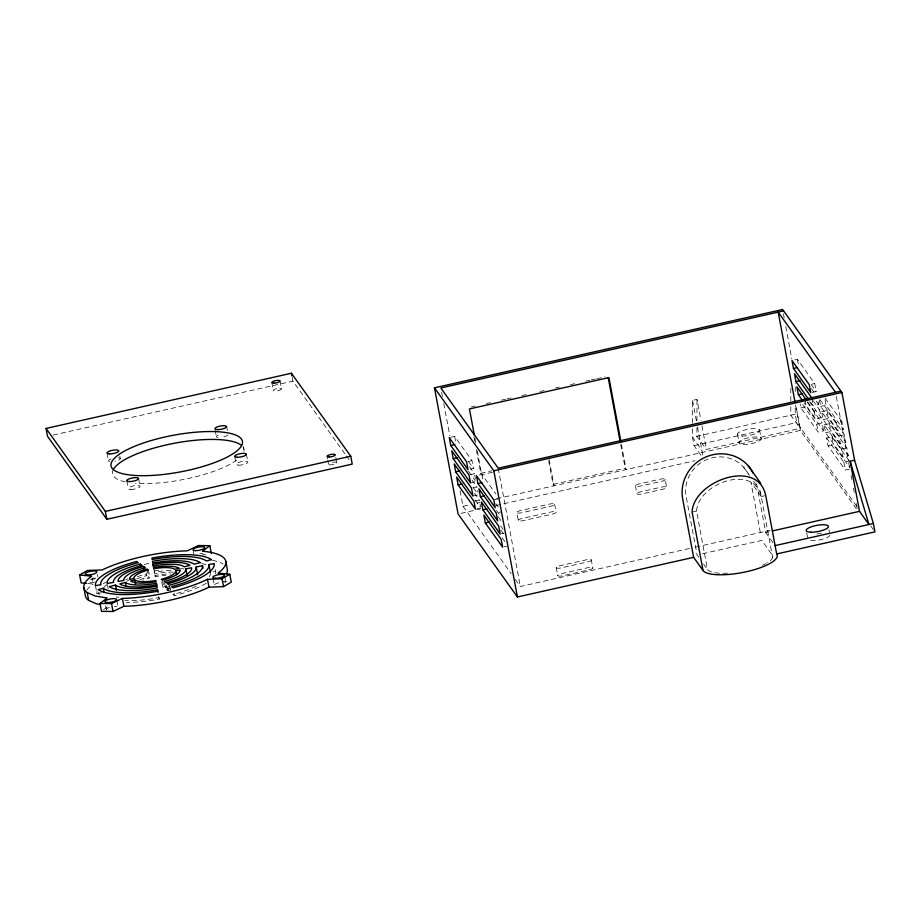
<?xml version="1.0" encoding="UTF-8"?>
<svg xmlns="http://www.w3.org/2000/svg" width="921" height="921" viewBox="0 0 921 921"><rect width="100%" height="100%" fill="white"/><g stroke="black" fill="none" stroke-linecap="round" stroke-linejoin="round"><path stroke-width="0.69" stroke-dasharray="4.61 3.45" d="M692.511 428.783L692.5 437.302L694.054 445.649L701.906 456.62M692.511 423.096L692.546 400.382L696.99 399.38L700.893 420.252M696.955 427.781L696.944 436.301L706.361 449.471L800.199 428.369L795.767 404.71M696.967 420.678L696.99 399.38M790.794 406.679L790.782 415.187L800.199 428.369M790.794 400.992L790.817 388.225M856.657 506.274L796.792 422.543L795.226 414.197L795.237 405.677M795.26 391.483L795.272 382.963M727.486 573.15A33.421 9.325 -10.6 0 1 707.501 569.512L696.564 511.086C698.014 483.548 753.862 463.298 761.276 496.534L764.614 495.786M103.52 609.783L108.62 605.891M53.13 435.057L292.901 381.133L345.548 454.755M471.195 406.955L475.328 406.023M486.334 403.548L490.456 402.615M501.461 400.14L505.594 399.219M506.964 398.908L511.097 397.976M522.103 395.5L526.225 394.579M540.017 391.471L544.173 390.539M555.259 388.04L559.415 387.108M570.502 384.61L574.669 383.677M585.756 381.19L589.912 380.246M591.294 379.936L595.461 379.003M596.843 378.692L605.155 376.827M450.622 437.314L454.663 436.404L471.966 460.604L473.452 468.49L468.052 469.71M794.696 359.927L797.39 359.328L814.694 383.527L816.167 391.413L812.126 392.323M467.926 461.513L471.966 460.604M812 384.138L814.694 383.527M470.389 474.66L474.43 473.751L469.491 466.832M476.295 449.517L480.75 473.29L491.756 470.815M479.162 475.04L481.856 474.43L495.866 494.024M480.75 473.29L481.729 474.672L492.735 472.197M800.856 407.865L806.243 406.645L823.547 430.844L818.159 432.064L800.856 407.865L800.119 403.916M470.516 482.846L475.904 481.637M810.768 402.316L813.231 405.77L818.631 404.561L817.157 396.675M820.657 406.449L826.056 405.24L843.36 429.439L837.96 430.66L820.657 406.449L819.183 398.563M795.226 414.197L692.5 437.302L701.917 450.473M472.841 487.808L476.894 486.898L477.872 492.148M807.625 401.809L814.222 411.031L819.609 409.81L821.083 417.708L815.695 418.917L804.16 402.776M821.647 411.71L827.035 410.501L844.338 434.7L845.812 442.587L840.424 443.795L823.121 419.596L821.647 411.71L838.95 435.909L840.424 443.795M694.054 445.649L796.792 422.543M472.968 495.993L478.367 494.784M823.121 419.596L828.52 418.387L845.812 442.587M475.305 500.955L479.346 500.045L480.578 506.608M802.675 404.584L816.674 424.178L822.073 422.958L823.547 430.844M548.674 460.903L553.072 484.423L625.152 468.213L626.142 469.595L621.445 444.498M824.111 424.857L829.499 423.648L846.802 447.848L848.276 455.734L842.888 456.943L825.584 432.743L824.111 424.857L841.414 449.057L842.888 456.943M460.097 490.789L462.998 506.285L470.009 504.708M477.009 503.131L479.818 502.509M496.626 498.722L800.326 430.418L856.841 509.463M493.771 499.85L497.812 498.94M820.012 399.726L836.487 422.774L841.886 421.553L843.36 429.439M476.779 508.841L480.831 507.932M460.903 513.377L480.532 508.956M495.959 505.491L695.067 460.707M825.584 432.743L830.972 431.535L848.276 455.734M849.392 469.18L845.34 470.09L828.037 445.891L826.563 438.005L831.962 436.784L849.266 460.995M498.929 512.387L501.623 511.777M838.95 435.909L844.338 434.7M828.037 445.891L833.436 444.682L849.91 467.73M841.414 449.057L846.802 447.848M501.508 533.72L504.213 533.109M826.563 438.005L843.866 462.204L847.919 461.294M503.971 546.867L506.665 546.257M692.108 512.088L696.564 511.086M515.357 579.516L520.342 586.493L692.811 547.707M695.62 547.074L770.071 530.335M756.578 483.755L765.685 532.442L769.887 531.498M702.596 553.717L761.805 540.408L772.212 554.96A33.421 9.325 -10.6 0 1 766.928 562.961M95.45 585.698L96.924 593.585L102.208 592.606M213.073 571.941L215.71 571.446L215.215 568.821M91.663 578.227L95.657 578.1M199.915 553.406L202.758 553.452M222.134 581.243L227.349 581.761M87.771 583.523L93.102 584.052L92.123 578.791M136.849 578.906A31.544 8.796 -10.6 0 1 146.807 575.637L145.046 574.359A37.404 10.43 -10.6 0 0 136.354 577.041M147.095 569.028L148.569 576.914L149.881 577.858A21.367 5.963 -10.6 0 0 142.709 580.242M161.774 581.911L162.752 587.172L164.065 588.116A25.707 7.172 -10.6 0 0 170.04 586.274M164.594 582.82L165.826 589.394L167.587 590.672A37.404 10.43 -10.6 0 0 170.166 589.958M206.316 583.189A60.418 16.854 -10.6 0 1 174.53 595.68L172.906 594.517A55.041 15.358 -10.6 0 0 199.074 584.743M841.886 421.553L824.583 397.354L826.056 405.24M811.228 384.494L816.167 391.413M811.389 388.604L815.499 394.361M816.156 401.096L818.631 404.561M813.024 400.6L819.609 409.81M809.559 401.568L821.083 417.708M807.245 402.212L822.073 422.958M870.794 526.041L874.121 530.692M743.581 467.177L749.441 475.363M753.62 481.211L756.958 485.885M761.276 496.534L750.868 481.982L760.332 532.522M765.685 532.442L774.319 544.518M698.694 557.205L697.093 554.96L686.157 496.534A33.421 31.832 -35.6 0 1 708.433 458.923A33.421 31.832 -35.6 0 1 748.243 474.062M703.494 563.917L707.501 569.512M553.072 484.423L554.062 485.804L549.146 459.51M468.501 461.582L473.452 468.49M495.855 503.718L498.319 507.172M468.49 471.264L475.086 480.486M496.5 510.453L499.804 515.058M471.943 479.979L476.894 486.898M498.307 516.854L501.611 521.47M473.429 487.865L477.539 493.633M500.61 525.903L503.085 529.356M474.407 493.126L479.346 500.045M500.771 530.001L504.063 534.617M475.063 499.861L480.002 506.78M502.244 537.887L505.548 542.504M462.998 506.285L511.201 573.702M346.377 455.918L349.715 460.592M836.326 396.548L848.448 461.329M848.713 462.745L849.507 466.97M851.085 475.42L851.879 479.645M853.456 488.095L854.251 492.321M856.357 503.58L857.67 510.625M836.487 422.774L837.96 430.66M843.866 462.204L845.34 470.09M827.035 410.501L828.52 418.387M829.499 423.648L830.972 431.535M831.962 436.784L833.436 444.682M811.758 397.884L813.231 405.77M814.222 411.031L815.695 418.917M816.674 424.178L818.159 432.064M797.39 359.328L798.864 367.214M805.012 400.071L806.243 406.645M828.935 529.61L829.453 532.384M783.391 313.75L784.185 317.987M785.763 326.46L791.841 358.925M795.583 405.067L800.326 430.418M806.727 532.914L807.763 538.474M759.526 429.865L761.241 439.029A11.317 3.154 -10.6 0 1 743.811 444.406A11.317 3.154 -10.6 0 1 745.354 438.603A11.317 3.154 -10.6 0 1 761.241 439.029M760.182 490.766L772.65 557.355M737.468 433.987L739.172 443.139M701.94 425.813L706.361 449.471M692.546 400.382L696.449 421.254M697.485 426.814L702.953 456.033M665.146 479.288A4.179 1.163 -10.6 0 1 661.842 481.234L640.268 486.081A4.179 1.163 -10.6 0 1 635.49 485.954A4.179 1.163 -10.6 0 1 638.794 484.009L660.357 479.15A4.179 1.163 -10.6 0 1 665.146 479.288L666.677 487.474M635.432 485.655L636.964 493.84A4.179 1.163 -10.6 0 0 641.753 493.967L663.316 489.12A4.179 1.163 -10.6 0 0 666.62 487.174A4.179 1.163 -10.6 0 0 661.842 487.048L640.268 491.895A4.179 1.163 -10.6 0 0 636.964 493.84M620.719 444.509L625.152 468.213M591.317 559.899A4.179 1.163 -10.6 0 1 588.012 561.845L561.05 567.912A4.179 1.163 -10.6 0 1 556.261 567.785A4.179 1.163 -10.6 0 1 559.565 565.828L586.539 559.772A4.179 1.163 -10.6 0 1 591.317 559.899L592.848 568.084M554.615 504.178L556.088 512.064A4.179 1.163 -10.6 0 1 552.623 514.01L522.967 520.687A4.179 1.163 -10.6 0 1 518.293 520.492L516.819 512.606A4.179 1.163 -10.6 0 1 520.284 510.66L549.941 503.994A4.179 1.163 -10.6 0 1 554.615 504.178A4.179 1.163 -10.6 0 1 551.149 506.124L521.493 512.79A4.179 1.163 -10.6 0 1 516.819 512.606M556.215 567.486L557.746 575.671A4.179 1.163 -10.6 0 0 562.524 575.798L589.498 569.731A4.179 1.163 -10.6 0 0 592.79 567.785A4.179 1.163 -10.6 0 0 588.012 567.658L561.05 573.725A4.179 1.163 -10.6 0 0 557.746 575.671M498.203 468.19L520.342 586.493M481.856 474.43L483.088 481.004M474.925 438.315L475.973 443.91M477.285 450.899L481.729 474.672M473.935 436.934L474.729 441.136M474.672 475.063L475.42 479.012M454.663 436.404L456.148 444.29M441.654 392.208L442.448 396.433M443.761 403.479L449.828 435.863M335.797 457.484L336.775 462.733M327.082 456.309L327.565 458.946M327.818 460.258L328.555 464.207M292.164 377.184L292.901 381.133M280.076 381.029L281.55 388.915A4.179 1.163 -10.6 0 1 275.483 391.034A4.179 1.163 -10.6 0 1 275.298 389.007A4.179 1.163 -10.6 0 1 281.55 388.915M271.856 382.503L273.33 390.389M246.391 454.076L247.864 461.962M243.432 446.627L243.927 449.252M234.717 456.551L236.19 464.437M226.67 426.607L227.406 430.556M215.134 430.015L216.366 436.589M224.77 576.765L225.921 582.912M213.039 578.515L214.259 585.088M193.111 549.918L193.847 553.866M174.034 593.055L174.53 595.68M169.694 586.504L170.431 590.453M168.255 587.736L168.739 590.373M166.609 585.411L167.587 590.672M162.591 580.23L164.065 588.116M138.564 478.31L140.038 486.196M153.588 567.566L155.281 576.65A21.367 5.963 -10.6 0 1 165.918 575.475M158.757 596.486L159.252 599.111A60.418 16.854 -10.6 0 1 126.142 602.461M148.396 569.972L149.881 577.858M146.312 573.012L146.807 575.637M126.822 480.831L128.307 488.729M119.788 456.033L120.271 458.658M107.043 453.063L108.517 460.949M116.909 600.642L118.141 607.215M107.435 584.823L108.171 588.772M105.662 605.799L106.41 609.737M97.396 574.416L97.879 577.041M98.72 592.249L99.215 594.874M155.281 576.65L155.062 575.452A25.707 7.172 -10.6 0 1 170.707 574.048M159.252 599.111L158.988 597.637A55.041 15.358 -10.6 0 1 124.853 600.63M518.293 520.492A4.179 1.163 -10.6 0 1 521.758 518.546L551.414 511.88A4.179 1.163 -10.6 0 1 556.088 512.064M829.982 535.17A11.317 3.154 -10.6 0 1 820.887 539.637A11.317 3.154 -10.6 0 1 808.811 539.925M816.869 534.007A11.317 3.154 -10.6 0 1 822.614 533.155M765.927 563.537A33.421 9.325 -10.6 0 1 762.45 565.241M125.636 579.793A42.055 11.731 -10.6 0 1 127.8 578.791M154.268 570.962A42.055 11.731 -10.6 0 1 161.037 569.857M180.493 568.683A42.055 11.731 -10.6 0 1 184.096 568.902M139.946 579.781A25.707 7.172 -10.6 0 1 148.569 576.914M170.822 587.932A31.544 8.796 -10.6 0 1 165.826 589.394M173.298 572.114A31.544 8.796 -10.6 0 0 154.786 573.852L154.498 572.24A37.404 10.43 -10.6 0 1 173.125 570.191M126.603 581.37A37.404 10.43 -10.6 0 1 129.032 580.092M215.71 571.446A60.418 16.854 -10.6 0 1 215.583 573.714M96.924 593.585A60.418 16.854 -10.6 0 1 97.05 591.328M103.417 583.799A60.418 16.854 -10.6 0 1 106.318 581.853M201.653 563.629A60.418 16.854 -10.6 0 1 206.281 564.631M210.495 573.438A55.041 15.358 -10.6 0 1 209.274 576.696M104.015 587.437A55.041 15.358 -10.6 0 1 106.894 584.628M166.54 586.044A21.367 5.963 -10.6 0 1 162.752 587.172M118.625 597.43A48.479 13.527 -10.6 0 1 116.23 596.866M94.46 582.084A5.987 1.669 -10.6 0 1 87.633 582.613M90.534 579.551A5.987 1.669 -10.6 0 1 95.047 578.849M202.482 554.626A5.94 1.658 -10.6 0 1 205.705 554.96M86.862 590.154A72.183 20.135 -10.6 0 1 93.102 584.052M144.286 564.423A72.183 20.135 -10.6 0 1 151.389 562.95M212.44 560.313A72.183 20.135 -10.6 0 1 223.101 564.043M214.581 584.605A5.987 1.669 -10.6 0 1 220.603 582.44M224.62 582.348A5.987 1.669 -10.6 0 1 225.449 582.579M106.836 610.093A6.033 1.681 -10.6 0 1 109.898 607.319M114.446 606.513A6.033 1.681 -10.6 0 1 116.921 606.605M242.937 446.961A66.842 18.65 -10.6 0 1 243.789 451.762M236.755 460.074A66.842 18.65 -10.6 0 1 135.329 483.249M125.371 481.879A66.842 18.65 -10.6 0 1 113.133 469.929M227.982 434.965A5.987 1.669 -10.6 0 1 220.844 437.429M218.173 437.475A5.987 1.669 -10.6 0 1 220.614 434.194M118.233 457.852A5.987 1.669 -10.6 0 1 120.006 459.36A5.987 1.669 -10.6 0 1 114.849 461.421M109.541 461.594A5.987 1.669 -10.6 0 1 111.061 458.98M332.585 462.296A4.179 1.163 -10.6 0 1 336.556 463.182A4.179 1.163 -10.6 0 1 330.086 464.84A4.179 1.163 -10.6 0 1 330.535 462.826M742.245 436.059A11.317 3.154 -10.6 0 0 759.675 430.671A11.317 3.154 -10.6 0 0 743.8 430.257A11.317 3.154 -10.6 0 0 742.245 436.059M238.481 465.163A5.987 1.669 -10.6 0 0 247.876 462.4A5.987 1.669 -10.6 0 0 239.736 462.031A5.987 1.669 -10.6 0 0 238.481 465.163M130.644 489.442A6.033 1.681 -10.6 0 0 140.073 486.633A6.033 1.681 -10.6 0 0 131.807 486.3A6.033 1.681 -10.6 0 0 130.644 489.442"/><path stroke-width="1.38" d="M211.312 553.579L209.838 545.681L202.539 551.253A72.183 20.135 -10.6 0 1 218.047 573.092L229.778 574.267L231.263 582.153L223.561 586.619L208.975 587.184A72.183 20.135 -10.6 0 1 123.875 606.306L113.018 611.486L101.483 611.337L100.009 603.451L107.147 598.005L95.139 596.002L87.207 592.537A72.183 20.135 -10.6 0 1 91.628 576.166L79.643 574.969L81.117 582.855L86.447 583.384M100.009 603.451L111.545 603.589L122.401 598.42A72.183 20.135 -10.6 0 0 207.501 579.297L222.088 578.733L229.778 574.267M79.643 574.969L87.518 570.421L102.185 569.961A72.183 20.135 -10.6 0 1 187.285 550.839L198.441 545.52L209.838 545.681M103.267 588.289L98.225 589.613A60.418 16.854 -10.6 0 0 157.779 591.224L157.514 589.751A55.041 15.358 -10.6 0 1 103.267 588.289L104.004 592.226M115.436 585.065L109.415 586.654A48.479 13.527 -10.6 0 0 157.192 587.943L156.881 586.182A42.055 11.731 -10.6 0 1 115.436 585.065L116.426 590.315M125.279 582.452L119.799 583.902A37.404 10.43 -10.6 0 0 156.662 584.904L156.374 583.292A31.544 8.796 -10.6 0 1 125.279 582.452L126.016 586.401M134.823 579.931L130.759 581.001A25.707 7.172 -10.6 0 0 156.086 581.692L155.879 580.495A21.367 5.963 -10.6 0 1 134.823 579.931L135.56 583.868M46.05 428.426L291.427 373.247L350.751 456.217L352.225 464.103L106.848 519.294L47.524 436.312L46.05 428.426L105.374 511.397L106.848 519.294M693.628 557.343L517.418 596.981L458.094 513.999L434.482 387.81L782.597 309.514L841.921 392.496L854.596 460.258L873.384 523.508L874.95 531.854L776.668 553.958A38.026 10.603 -10.6 0 1 746.609 571.676A38.026 10.603 -10.6 0 1 703.045 570.513L693.628 557.343L682.691 498.917A38.026 36.207 -35.6 0 1 708.042 456.137A38.026 36.207 -35.6 0 1 753.32 473.348M783.587 310.907L440.86 387.983L498.203 468.19L840.931 391.114M105.374 511.397L350.751 456.217M450.749 445.499L468.052 469.71L466.579 461.824L449.275 437.613L450.749 445.499L454.801 444.59M793.476 368.423L810.779 392.622L809.294 384.736L792.002 360.537L793.476 368.423L797.517 367.514M453.213 458.646L470.516 482.846L469.042 474.96L451.739 450.76L453.213 458.646L457.253 457.737M811.758 397.884L794.455 373.684L795.928 381.57L799.981 380.661M455.676 471.794L472.968 495.993L471.494 488.107L454.191 463.908L455.676 471.794L459.717 470.884M805.979 399.507L796.918 386.832L798.392 394.718L802.433 393.808M434.482 387.81L493.806 470.781L841.921 392.496M458.128 484.941L475.432 509.14L473.958 501.254L456.655 477.055L458.128 484.941L462.181 484.032M477.941 483.537L495.245 507.736L493.771 499.85L476.468 475.65L477.941 483.537L481.982 482.627M480.405 496.684L497.708 520.883L496.223 512.997L478.92 488.798L480.405 496.684L484.446 495.774M482.857 509.82L500.161 534.019L498.687 526.133L481.384 501.933L482.857 509.82L486.91 508.91M485.321 522.967L502.624 547.166L501.151 539.28L483.847 515.081L485.321 522.967L489.362 522.057M850.141 461.26L868.94 524.51L859.523 511.339L850.141 461.26L854.596 460.258M772.684 530.864L859.523 511.339M775.102 545.612L873.384 523.508M175.842 570.721L180.113 569.915A25.707 7.172 -10.6 0 1 162.591 580.23L161.279 579.286A21.367 5.963 -10.6 0 0 175.842 570.721L176.579 574.658M185.858 568.856L191.614 567.773A37.404 10.43 -10.6 0 1 166.114 582.786L164.352 581.508A31.544 8.796 -10.6 0 0 185.858 568.856L187.078 575.418M202.493 565.747A48.479 13.527 -10.6 0 1 169.452 585.192L167.518 583.799A42.055 11.731 -10.6 0 0 196.173 566.922L202.493 565.747L202.988 568.384M208.952 564.55L214.236 563.56A60.418 16.854 -10.6 0 1 173.044 587.794L171.433 586.631A55.041 15.358 -10.6 0 0 208.952 564.55L210.425 572.436M100.619 604.556L96.613 603.888L88.681 600.423A72.183 20.135 -10.6 0 1 85.354 595.737L83.88 587.851M776.668 553.958L765.731 495.533C757.96 457.564 693.329 481.096 692.108 512.088L703.045 570.513M140.234 564.066L142.168 565.459A42.055 11.731 -10.6 0 0 113.502 582.337L107.181 583.511A48.479 13.527 -10.6 0 1 140.234 564.066L140.717 566.691M143.572 566.473L145.334 567.75A31.544 8.796 -10.6 0 0 123.828 580.414L118.072 581.485A37.404 10.43 -10.6 0 1 143.572 566.473L144.056 569.109M835.531 392.323L778.187 312.115L795.053 402.247M795.928 381.57L808.293 398.851M798.392 394.718L802.513 400.474M748.025 465.519L760.815 483.41M620.915 441.712L608.919 377.587L469.434 408.947L474.407 435.518M608.194 377.587L620.19 441.723M493.806 470.781L517.418 596.981M291.427 373.247L291.922 375.872M225.806 561.407L227.28 569.293A72.183 20.135 -10.6 0 1 226.451 573.714M222.088 578.733L223.561 586.619M207.501 579.297L208.975 587.184M196.173 566.922L197.658 574.808M153.024 564.354L153.312 565.966A31.544 8.796 -10.6 0 1 184.396 566.806L189.887 565.356A37.404 10.43 -10.6 0 0 153.024 564.354L153.519 566.979M156.374 583.292L156.869 585.929M157.514 589.751L158.009 592.376M122.401 598.42L123.875 606.306M111.545 603.589L113.018 611.486M87.207 592.537L88.681 600.423M113.905 468.582A66.842 18.65 -10.6 0 1 174.967 443.139A66.842 18.65 -10.6 0 1 240.853 444.924M178.927 568.257L174.863 569.328A21.367 5.963 -10.6 0 0 153.807 568.764L153.588 567.566A25.707 7.172 -10.6 0 1 178.927 568.257M200.26 562.604L194.239 564.193A42.055 11.731 -10.6 0 0 152.794 563.076L152.483 561.315A48.479 13.527 -10.6 0 1 200.26 562.604M211.45 559.646L206.419 560.97A55.041 15.358 -10.6 0 0 152.161 559.508L151.907 558.034A60.418 16.854 -10.6 0 1 211.45 559.646M100.723 584.708L95.45 585.698A60.418 16.854 -10.6 0 1 136.63 561.465L138.254 562.627A55.041 15.358 -10.6 0 0 100.723 584.708M133.833 578.549L129.573 579.344A25.707 7.172 -10.6 0 1 147.095 569.028L148.396 569.972A21.367 5.963 -10.6 0 0 133.833 578.549M810.987 532.2A11.317 3.154 -10.6 0 0 828.416 526.824A11.317 3.154 -10.6 0 0 812.529 526.398A11.317 3.154 -10.6 0 0 810.987 532.2M87.196 574.877A5.987 1.669 -10.6 0 0 96.82 572.24A5.987 1.669 -10.6 0 0 89.061 571.665A5.987 1.669 -10.6 0 0 87.196 574.877M195.425 550.62A5.94 1.658 -10.6 0 0 204.692 547.857A5.94 1.658 -10.6 0 0 196.541 547.535A5.94 1.658 -10.6 0 0 195.425 550.62M215.307 578.296A5.987 1.669 -10.6 0 0 224.528 575.452A5.987 1.669 -10.6 0 0 216.136 575.234A5.987 1.669 -10.6 0 0 215.307 578.296M107.273 602.564A6.033 1.681 -10.6 0 0 116.691 599.767A6.033 1.681 -10.6 0 0 108.425 599.433A6.033 1.681 -10.6 0 0 107.273 602.564M146.692 475.639A66.842 18.65 -10.6 0 0 242.453 441.366A66.842 18.65 -10.6 0 0 141.063 443.83A66.842 18.65 -10.6 0 0 146.692 475.639M236.996 457.277A5.987 1.669 -10.6 0 0 246.402 454.514A5.987 1.669 -10.6 0 0 238.263 454.145A5.987 1.669 -10.6 0 0 236.996 457.277M217.943 429.635A5.987 1.669 -10.6 0 0 226.67 426.607A5.987 1.669 -10.6 0 0 217.736 426.734A5.987 1.669 -10.6 0 0 217.943 429.635M129.17 481.556A6.033 1.681 -10.6 0 0 138.599 478.747A6.033 1.681 -10.6 0 0 130.322 478.413A6.033 1.681 -10.6 0 0 129.17 481.556M109.092 453.869A5.987 1.669 -10.6 0 0 118.717 451.232A5.987 1.669 -10.6 0 0 110.957 450.657A5.987 1.669 -10.6 0 0 109.092 453.869M274.009 383.148A4.179 1.163 -10.6 0 0 280.076 381.029A4.179 1.163 -10.6 0 0 273.813 381.121A4.179 1.163 -10.6 0 0 274.009 383.148M329.2 456.966A4.179 1.163 -10.6 0 0 335.302 454.847A4.179 1.163 -10.6 0 0 329.062 454.939A4.179 1.163 -10.6 0 0 329.2 456.966"/></g></svg>
